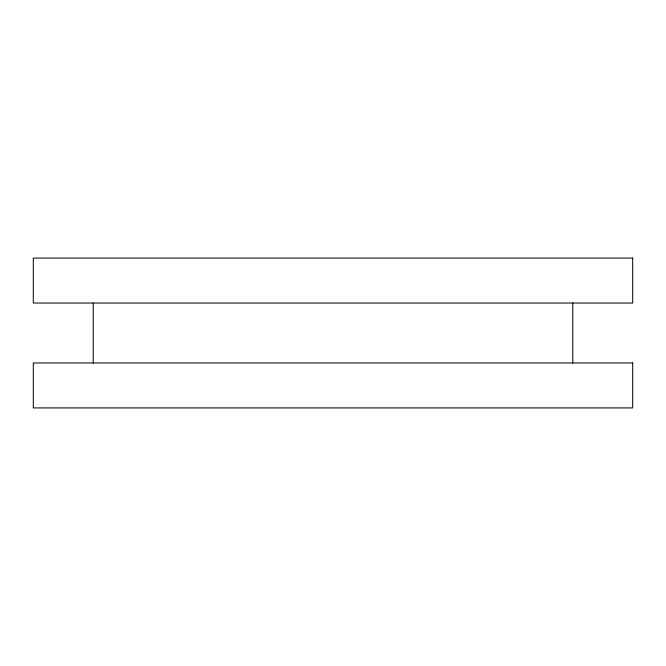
<?xml version="1.0" encoding="UTF-8"?>
<svg xmlns="http://www.w3.org/2000/svg" width="666" height="666" viewBox="0 0 666 666"><rect width="100%" height="100%" fill="white"/><g stroke="black" fill="none" stroke-linecap="round" stroke-linejoin="round"><path stroke-width="1" d="M572.76 303.03L572.76 362.97M93.24 303.03L93.24 362.97M632.7 258.075L33.3 258.075L33.3 303.03L632.7 303.03L632.7 258.075M632.7 362.97L33.3 362.97L33.3 407.925L632.7 407.925L632.7 362.97"/></g></svg>
